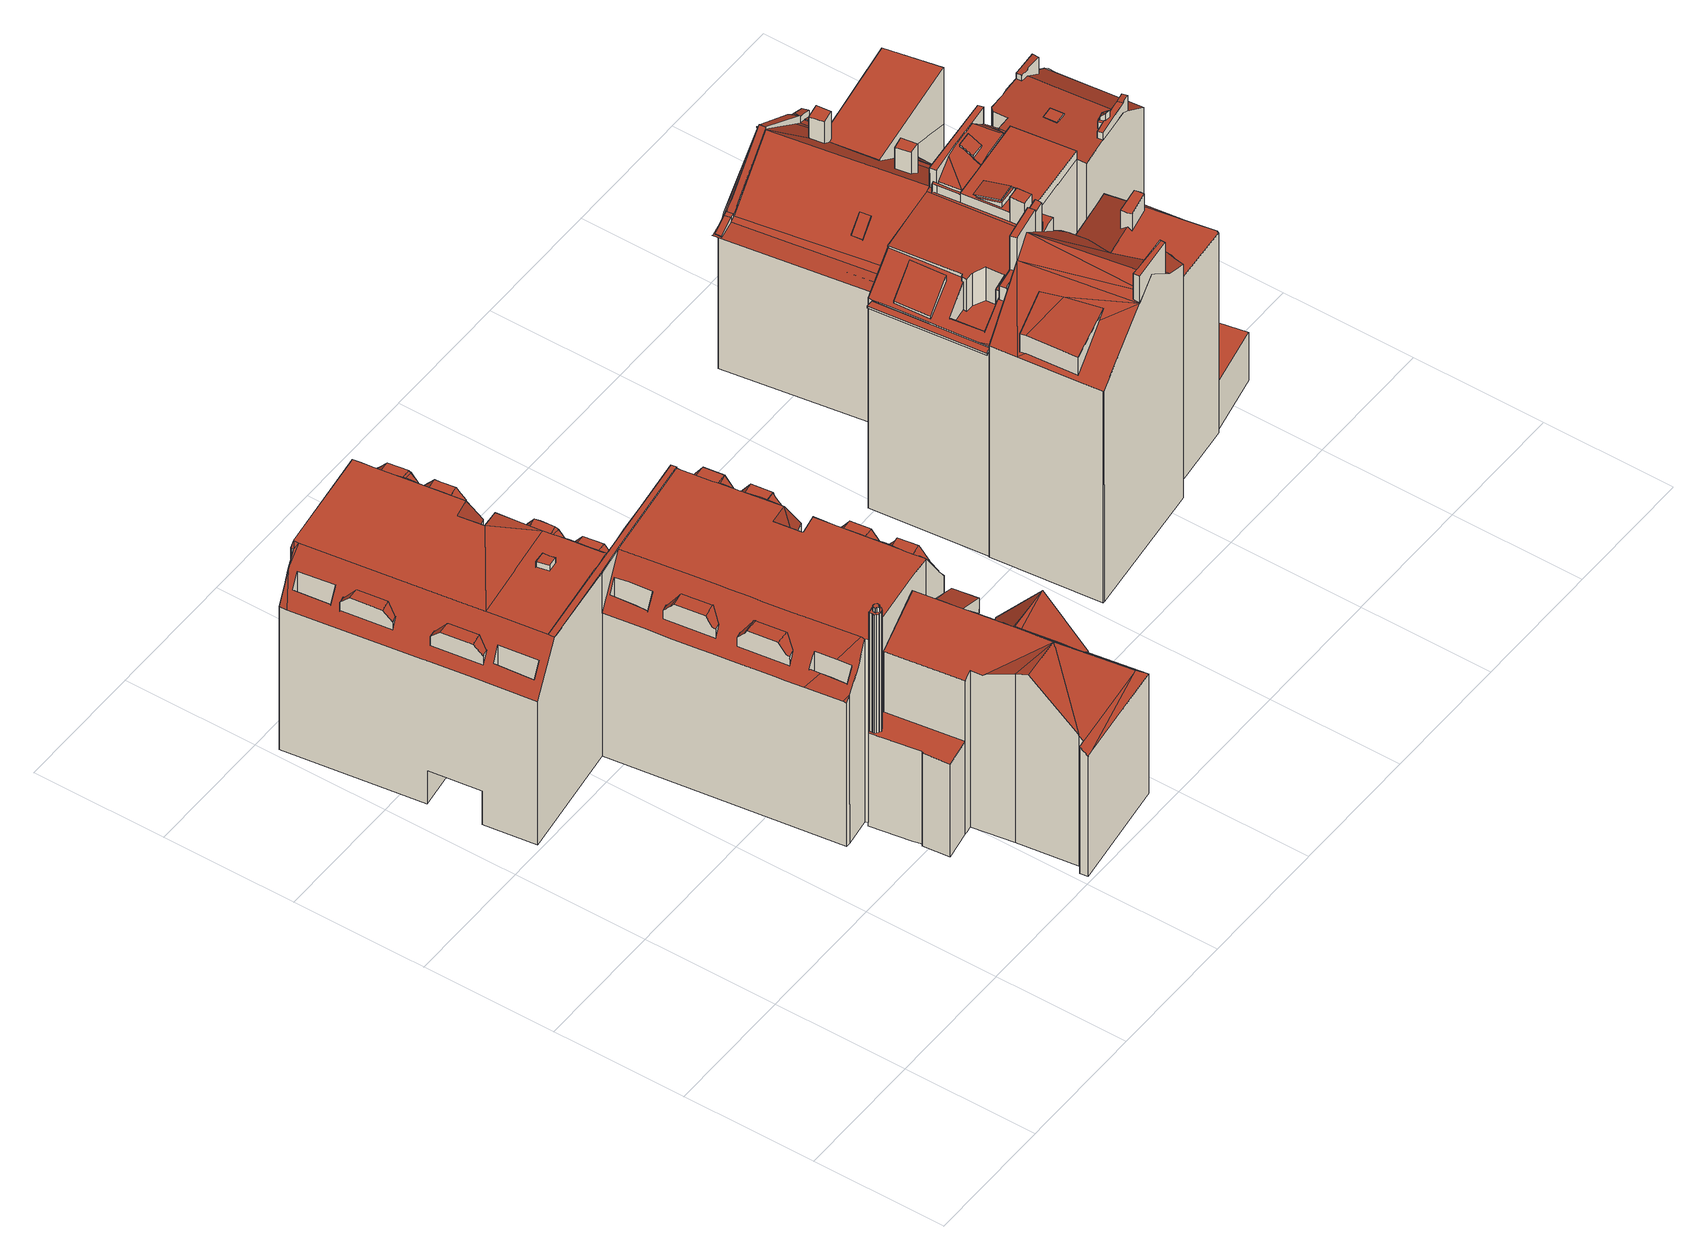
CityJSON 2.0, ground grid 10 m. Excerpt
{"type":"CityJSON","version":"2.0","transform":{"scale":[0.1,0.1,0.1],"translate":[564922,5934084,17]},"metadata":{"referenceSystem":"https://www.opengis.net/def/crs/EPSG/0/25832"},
"CityObjects":{
"building1":{"type":"Building","attributes":{"Grundfläche 2D":"409.384401","Grundhöhe NN":"17.655"},"children":["building1-1","building1-2","building1-3","building1-4","building1-5","building1-6","building1-7","building1-8","building1-9","building1-10","building1-11","building1-12","building1-13","building1-14","building1-15","building1-16","building1-17","building1-18","building1-19","building1-20"],"geometry":[{"type":"MultiSurface","lod":"3","boundaries":[[[0,1,2]],[[3,4,5,6,7,8,1,0,9,10,11,12]],[[13,14,15,16,17,18,19,20,21,22,23,24,25,26,27,28,8,7,29,30,12,11,31,32],[33,34,35,36,37,38]],[[39,40,41,42,43,44,45,46,47,48,49,50,51,52,53]],[[54,19,18,17,16,15,14,13,32,31,11,10,55,56,57,58,59,60,61,62,63,64,65,66,67,68,69,70,71,72,73,74,75,76,77,78,79,80,81,82,83,84,85,86,87,88,40,89,90,91]],[[92,93,41,88]],[[41,40,88]],[[94,70,69,68,67,66,65,64,63,62,61,95,96,97,98,99,100,101,102,103,104,105,106],[107,108,109,108]],[[110,71,111,112,113]],[[114,115,112,116,72]],[[72,71,110,113,112,115,114]],[[77,76,75,74,73,117,118,119,120,121,122,123,124,125,82,81,80,79,78]],[[88,87,86,85,84,126,127,128,129,130,131,132,133,134,93,92]],[[135,136,42,41]],[[48,47,46,45,44,43,137,138,139,140,141,142,143,144,145,51,50,49]],[[146,147,52]],[[147,53,52]],[[148,53,147]],[[149,150,151,148]],[[91,90,89,40,39,53,148,151,152,153],[154,155,156,157],[158,159,160,161]],[[70,94,111]],[[111,71,70]],[[73,116,117]],[[116,73,72]],[[93,134,135]],[[135,41,93]],[[43,42,136,137]],[[54,20,19]],[[83,127,126,84]],[[0,2,162,163]],[[10,9,0,163,164]],[[55,10,164,165]],[[166,167,168,169,61,60,59,58,57,56,55,165,170]],[[171,98,97,96,95,61,169,172]],[[173,174,94,106,105,104,103,102,101,100,99,98,171]],[[111,94,174,175]],[[116,112,111,175,176]],[[117,116,176,177]],[[124,123,122,121,120,119,118,117,177,178]],[[127,83,82,125,124,178,179]],[[180,181,134,133,132,131,130,129,128,127,179,182,183,184]],[[135,134,181,185]],[[136,135,185,186]],[[137,136,186,187]],[[145,144,143,142,141,140,139,138,137,187,188]],[[189,146,52,51,145,188,190]],[[147,146,189,191]],[[150,149,148,147,191,192]],[[193,194,153,152,151,150,192,195,196,197]],[[20,54,91,153,194,198]],[[2,1,8,28,27,26,25,24,23,22,21,20,198,162]],[[193,197,183,182]],[[196,195,180,184]],[[178,177,176,175,174,173,171,172,169,168,167,166,170,165,164,163,162,198,194,193,182,179]],[[189,190,188,187,186,185,181,180,195,192,191]],[[197,196,184,183]]],"semantics":{"surfaces":[{"type":"RoofSurface"},{"type":"WallSurface"},{"type":"GroundSurface"},{"type":"OuterCeilingSurface"}],"values":[0,0,0,0,0,0,0,0,0,0,0,0,0,0,0,0,0,0,0,0,0,0,0,0,0,0,0,1,1,1,1,1,1,1,1,1,1,1,1,1,1,1,1,1,1,1,1,1,1,1,1,1,1,2,2,3]}}]},
"building1-1":{"type":"BuildingInstallation","parents":["building1"],"geometry":[{"type":"MultiSurface","lod":"3","boundaries":[[[199,200,201,202,203]],[[204,205,202,201,206]],[[204,207,205]],[[208,209,205,207,210]],[[199,203,211,200]],[[209,208,212]],[[213,214,205,209,212]],[[215,216,202,205,214]],[[217,211,203,202,216]]],"semantics":{"surfaces":[{"type":"RoofSurface"},{"type":"WallSurface"}],"values":[0,0,0,0,1,1,1,1,1]}}]},
"building1-2":{"type":"BuildingInstallation","parents":["building1"],"geometry":[{"type":"MultiSurface","lod":"3","boundaries":[[[218,219,220,221]],[[222,223,224,219,218]],[[220,225,226,221]],[[227,225,220,219,224,228,229]],[[227,226,225]],[[228,224,223,222,230]]],"semantics":{"surfaces":[{"type":"RoofSurface"},{"type":"WallSurface"}],"values":[0,0,0,1,1,1]}}]},
"building1-3":{"type":"BuildingInstallation","parents":["building1"],"geometry":[{"type":"MultiSurface","lod":"3","boundaries":[[[231,232,233,234,235]],[[236,237,232,231,238]],[[236,239,237]],[[240,241,242,237,239,243]],[[244,245,235,234,233]],[[241,240,246]],[[246,247,248,237,242,241]],[[249,232,237,248,250]],[[249,244,233,232]]],"semantics":{"surfaces":[{"type":"RoofSurface"},{"type":"WallSurface"}],"values":[0,0,0,0,1,1,1,1,1]}}]},
"building1-4":{"type":"BuildingInstallation","parents":["building1"],"geometry":[{"type":"MultiSurface","lod":"3","boundaries":[[[251,252,253,254,255,256]],[[257,258,252,251,259]],[[260,261,258,257,262,108]],[[255,254,263]],[[260,108,264]],[[265,266,267,268,263,254,253,252,258,261,260,264,107]]],"semantics":{"surfaces":[{"type":"RoofSurface"},{"type":"WallSurface"}],"values":[0,0,0,1,1,1]}}]},
"building1-5":{"type":"BuildingInstallation","parents":["building1"],"geometry":[{"type":"MultiSurface","lod":"3","boundaries":[[[269,270,271,272,273,274]],[[272,271,275,276]],[[277,274,273,272,276,278]],[[269,274,277,279]],[[275,271,270,269,279,280]]],"semantics":{"surfaces":[{"type":"RoofSurface"},{"type":"WallSurface"}],"values":[0,1,1,1,1]}}]},
"building1-6":{"type":"BuildingInstallation","parents":["building1"],"geometry":[{"type":"MultiSurface","lod":"3","boundaries":[[[281,282,283,284,285,286,287,90,91,288]],[[81,82,283,282]],[[82,83,84,289,290,291,292,90,287,286,285,284,283]],[[54,19,81,282,281,288,91]]],"semantics":{"surfaces":[{"type":"RoofSurface"},{"type":"WallSurface"}],"values":[0,1,1,1]}}]},
"building1-7":{"type":"BuildingInstallation","parents":["building1"],"geometry":[{"type":"MultiSurface","lod":"3","boundaries":[[[293,294,295,296,297,298,299]],[[300,295,294,301]],[[300,301,302,303]],[[304,305,303,302,306]],[[307,298,297]],[[305,304,308]],[[309,307,297,296,295,300,303,305,308,310,311]]],"semantics":{"surfaces":[{"type":"RoofSurface"},{"type":"WallSurface"}],"values":[0,0,0,0,1,1,1]}}]},
"building1-8":{"type":"BuildingInstallation","parents":["building1"],"geometry":[{"type":"MultiSurface","lod":"3","boundaries":[[[312,313,314,315,316]],[[317,318,312,316,319]],[[317,319,320,321]],[[322,323,324,321,320]],[[315,314,325]],[[324,323,326]],[[324,326,327,328,329,330,325,314,313,312,318,317,321]]],"semantics":{"surfaces":[{"type":"RoofSurface"},{"type":"WallSurface"}],"values":[0,0,0,0,1,1,1]}}]},
"building1-9":{"type":"BuildingInstallation","parents":["building1"],"geometry":[{"type":"MultiSurface","lod":"3","boundaries":[[[331,332,333,334,335]],[[29,7,6,5,333,332]],[[5,4,3,335,334,333]],[[12,30,331,335,3]],[[30,29,332,331]]],"semantics":{"surfaces":[{"type":"RoofSurface"},{"type":"WallSurface"}],"values":[0,1,1,1,1]}}]},
"building1-10":{"type":"BuildingInstallation","parents":["building1"],"geometry":[{"type":"MultiSurface","lod":"3","boundaries":[[[336,337,338,339]],[[340,341,336,339,342]],[[343,341,340,344]],[[338,337,345]],[[343,344,346]],[[336,341,343,346,347,348,345,337]]],"semantics":{"surfaces":[{"type":"RoofSurface"},{"type":"WallSurface"}],"values":[0,0,0,1,1,1]}}]},
"building1-11":{"type":"BuildingInstallation","parents":["building1"],"geometry":[{"type":"MultiSurface","lod":"3","boundaries":[[[349,350,351,352,353,109]],[[354,355,350,349,356]],[[357,355,354,358]],[[353,352,359]],[[357,358,360]],[[361,362,359,352,351,350,355,357,360,363,364]]],"semantics":{"surfaces":[{"type":"RoofSurface"},{"type":"WallSurface"}],"values":[0,0,0,1,1,1]}}]},
"building1-12":{"type":"BuildingInstallation","parents":["building1"],"geometry":[{"type":"MultiSurface","lod":"3","boundaries":[[[365,366,367,368]],[[369,370,365,368,371]],[[372,373,374,375,369,371,376]],[[366,377,367]],[[378,374,373]],[[379,380,377,366,365,370,369,375,374,378,381,382]]],"semantics":{"surfaces":[{"type":"RoofSurface"},{"type":"WallSurface"}],"values":[0,0,0,1,1,1]}}]},
"building1-13":{"type":"BuildingInstallation","parents":["building1"],"geometry":[{"type":"MultiSurface","lod":"3","boundaries":[[[383,384,385,386]],[[384,383,160,159]],[[159,158,385,384]],[[386,385,158,161]],[[161,160,383,386]]],"semantics":{"surfaces":[{"type":"RoofSurface"},{"type":"WallSurface"}],"values":[0,1,1,1,1]}}]},
"building1-14":{"type":"BuildingInstallation","parents":["building1"],"geometry":[{"type":"MultiSurface","lod":"3","boundaries":[[[387,388,389,390]],[[391,387,390,392]],[[393,114,394,392,390,389]],[[395,393,389,388]],[[396,115,395,388,387,391]]],"semantics":{"surfaces":[{"type":"RoofSurface"},{"type":"WallSurface"}],"values":[0,0,1,1,1]}}]},
"building1-15":{"type":"BuildingInstallation","parents":["building1"],"geometry":[{"type":"MultiSurface","lod":"3","boundaries":[[[397,398,399,400]],[[399,398,401,402]],[[402,401,403,404,405]],[[403,406,407,408,409,404]],[[410,407,406,403,401,398,397,411,412,413,414,415,416]],[[408,407,410]],[[397,400,411]]],"semantics":{"surfaces":[{"type":"RoofSurface"},{"type":"WallSurface"}],"values":[0,0,0,0,1,1,1]}}]},
"building1-16":{"type":"BuildingInstallation","parents":["building1"],"geometry":[{"type":"MultiSurface","lod":"3","boundaries":[[[417,418,419,420]],[[418,421,422,419]],[[421,423,424,422]],[[418,417,425,426,423,421]],[[424,423,426]],[[417,420,425]]],"semantics":{"surfaces":[{"type":"RoofSurface"},{"type":"WallSurface"}],"values":[0,0,0,1,1,1]}}]},
"building1-17":{"type":"BuildingInstallation","parents":["building1"],"geometry":[{"type":"MultiSurface","lod":"3","boundaries":[[[427,428,429,430]],[[429,428,431,432]],[[432,431,433,434,435]],[[433,436,437,438,439,434]],[[436,433,431,428,427,440,441,442,443,444,445,446,437]],[[438,437,446]],[[440,427,430]]],"semantics":{"surfaces":[{"type":"RoofSurface"},{"type":"WallSurface"}],"values":[0,0,0,0,1,1,1]}}]},
"building1-18":{"type":"BuildingInstallation","parents":["building1"],"geometry":[{"type":"MultiSurface","lod":"3","boundaries":[[[447,448,449,450]],[[33,38,448,447,34]],[[38,37,449,448]],[[35,450,449,37,36]],[[447,450,35,34]]],"semantics":{"surfaces":[{"type":"RoofSurface"},{"type":"WallSurface"}],"values":[0,1,1,1,1]}}]},
"building1-19":{"type":"BuildingInstallation","parents":["building1"],"geometry":[{"type":"MultiSurface","lod":"3","boundaries":[[[451,452,453,454]],[[154,157,452,451]],[[453,452,157,156]],[[156,155,454,453]],[[451,454,155,154]]],"semantics":{"surfaces":[{"type":"RoofSurface"},{"type":"WallSurface"}],"values":[0,1,1,1,1]}}]},
"building1-20":{"type":"BuildingInstallation","parents":["building1"],"geometry":[{"type":"MultiSurface","lod":"3","boundaries":[[[455,391,392,456]],[[457,455,456,458]],[[394,110,459,458,456,392]],[[459,460,457,458]],[[460,113,396,391,455,457]]],"semantics":{"surfaces":[{"type":"RoofSurface"},{"type":"WallSurface"}],"values":[0,0,1,1,1]}}]},
"building2":{"type":"Building","attributes":{"Grundfläche 2D":"128.347677","Grundhöhe NN":"17.361"},"children":["building2-1","building2-2","building2-3"],"geometry":[{"type":"Solid","lod":"3","boundaries":[[[[461,462,463,464,465,466]],[[467,461,466]],[[468,469,466,470,471,472]],[[469,467,466]],[[473,474,475]],[[476,472,471,477,478,464,463,479,480,475,474]],[[481,482,483,479,463,462,461,467,469,468,472,476,484,485]],[[486,479,483]],[[487,486,483,482,481,488,489,490,491]],[[492,493,486,487]],[[494,486,493]],[[495,486,496]],[[496,486,494]],[[495,497,479,486]],[[480,479,498]],[[479,497,499,500,498]],[[501,502,503,504,505,506,507,508,509,510,511,512]],[[478,477,470,466,465]],[[477,471,470]],[[465,464,478]],[[473,475,513,514]],[[515,485,484,476,474,516,517]],[[481,485,515,518,503,488]],[[474,473,514,516]],[[488,503,502,489]],[[491,490,489,502,519,520,521]],[[522,493,492,487,491,521,523]],[[496,494,493,522,524]],[[495,496,524]],[[497,495,524,525]],[[499,497,525,526]],[[500,499,526,527]],[[480,498,500,527,528]],[[475,480,528,513]],[[529,530,531,532,508,507,506,505,504,503,518,533]],[[534,535,511,510,509,508,532,536]],[[501,512,537,538]],[[512,511,535,537]],[[502,501,538,519]],[[538,537,535,534,536,532,531,530,529,533,518,515,517,516,514,513,528,527,526,525,524,522,523,521,520,519]]]],"semantics":{"surfaces":[{"type":"RoofSurface"},{"type":"WallSurface"},{"type":"GroundSurface"}],"values":[[0,0,0,0,0,0,0,0,0,0,0,0,0,0,0,0,0,1,1,1,1,1,1,1,1,1,1,1,1,1,1,1,1,1,1,1,1,1,1,2]]}}]},
"building2-1":{"type":"BuildingInstallation","parents":["building2"],"geometry":[{"type":"MultiSurface","lod":"3","boundaries":[[[539,540,541,542,543]],[[544,543,542,545,546]],[[541,540,547,548]],[[548,545,542,541]]],"semantics":{"surfaces":[{"type":"RoofSurface"},{"type":"WallSurface"}],"values":[0,1,1,1]}}]},
"building2-2":{"type":"BuildingInstallation","parents":["building2"],"geometry":[{"type":"MultiSurface","lod":"3","boundaries":[[[549,550,551,552,553,554,555,556,557,558,559,560,561,562,563,564,565,566,567,568],[569,570,571,572,573,574,575,576,577,578,579,580]],[[505,506,563,562]],[[506,507,564,563]],[[507,581,582,566,565,564]],[[583,567,566,582]],[[568,567,583,584]],[[584,585,549,568]],[[585,586,550,549]],[[586,587,551,550]],[[587,588,552,551]],[[588,589,590,554,553,552]],[[590,591,555,554]],[[591,592,556,555]],[[592,593,557,556]],[[593,594,595,559,558,557]],[[595,596,560,559]],[[596,597,561,560]],[[562,561,597,505]]],"semantics":{"surfaces":[{"type":"RoofSurface"},{"type":"WallSurface"}],"values":[0,1,1,1,1,1,1,1,1,1,1,1,1,1,1,1,1,1]}}]},
"building2-3":{"type":"BuildingInstallation","parents":["building2"],"geometry":[{"type":"MultiSurface","lod":"3","boundaries":[[[598,599,600,601,602,603,604,605,606,607,608,609]],[[598,609,571,570]],[[599,598,570,569]],[[608,607,573,572]],[[609,608,572,571]],[[600,599,569,580]],[[601,600,580,579]],[[602,601,579,578]],[[603,602,578,577]],[[604,603,577,576]],[[605,604,576,575]],[[606,605,575,574]],[[607,606,574,573]]],"semantics":{"surfaces":[{"type":"RoofSurface"},{"type":"WallSurface"}],"values":[0,1,1,1,1,1,1,1,1,1,1,1,1]}}]},
"building3":{"type":"Building","attributes":{"Grundfläche 2D":"175.621271","Grundhöhe NN":"17.456"},"children":["building3-1","building3-2"],"geometry":[{"type":"Solid","lod":"3","boundaries":[[[[610,611,612,613]],[[614,615,610,613]],[[616,617,618]],[[616,619,620,621,622,623,624,617]],[[625,626,622,627,628]],[[629,630,622,626,625]],[[631,611,610,632,627,633,634]],[[632,610,615,635]],[[627,632,625,628]],[[636,637,638,633,627]],[[635,639,634,633,640,641,642,632]],[[643,644,645,646,647,648,649,650]],[[651,652,653,654,655,656,657,658,623,659,660]],[[661,662,656,655]],[[663,624,623,658,657,656,662,664]],[[665,666,659,623,622,630,629,667,646,645,668,669,670,671]],[[672,673,674,675]],[[644,643,669,668,645]],[[660,659,666]],[[624,663,617]],[[671,670,669,643,650,649,653,652]],[[666,665,671,652,651,660]],[[639,614,613,612,631,634]],[[615,614,639,635]],[[612,611,631]],[[617,663,676,677,618]],[[678,679,638,637,636,627,622,621,620,619,616,618,677,680]],[[641,640,633,638,679,681]],[[642,641,681,682]],[[648,647,646,667,629,625,632,642,682,683]],[[653,649,648,683,684]],[[654,653,684,685]],[[686,687,662,661,655,654,685,688,675,674]],[[663,664,662,687,676]],[[672,675,688,689]],[[673,672,689,690]],[[674,673,690,686]],[[681,679,678,680,677,676,687,686,690,689,688,685,684,683,682]]]],"semantics":{"surfaces":[{"type":"RoofSurface"},{"type":"WallSurface"},{"type":"GroundSurface"}],"values":[[0,0,0,0,0,0,0,0,0,0,0,0,0,0,0,0,0,1,1,1,1,1,1,1,1,1,1,1,1,1,1,1,1,1,1,1,1,2]]}}]},
"building3-1":{"type":"BuildingInstallation","parents":["building3"],"geometry":[{"type":"MultiSurface","lod":"3","boundaries":[[[691,692,693,694,695,696]],[[632,625,629,667,694,693]],[[667,697,695,694]],[[697,698,630,626,628,699,692,691,696,695]],[[699,632,693,692]]],"semantics":{"surfaces":[{"type":"RoofSurface"},{"type":"WallSurface"}],"values":[0,1,1,1,1]}}]},
"building3-2":{"type":"BuildingInstallation","parents":["building3"],"geometry":[{"type":"MultiSurface","lod":"3","boundaries":[[[700,701,702,703,704,705]],[[706,658,707,703,702,701]],[[704,703,707,708]],[[709,700,705,704,708,657]],[[701,700,709,706]]],"semantics":{"surfaces":[{"type":"RoofSurface"},{"type":"WallSurface"}],"values":[0,1,1,1,1]}}]},
"building4":{"type":"Building","attributes":{"Grundfläche 2D":"214.431915","Grundhöhe NN":"17.195"},"children":["building4-1","building4-2","building4-3","building4-4","building4-5","building4-6","building4-7","building4-8","building4-9","building4-10","building4-11","building4-12","building4-13","building4-14","building4-15","building4-16","building4-17","building4-18"],"geometry":[{"type":"MultiSurface","lod":"3","boundaries":[[[710,711,712,713,714,715,716,717,718,719],[720,721,722,723,724,725,726,727]],[[728,729,730,731,732]],[[733,734,735,736,737,738,739,740,741,742,743]],[[744,745,746,747,748,737,736,735,734,749,750,751,752,753,754,755]],[[756,757,758,744,755]],[[759,760,761,762,758,757,756,755,763,764,765,766,767,768,769,770,771,772,773,774,775,776,777,778]],[[779,773,772,771,770,780]],[[781,782,783,784,785,786,787,788,789,790,770,769,768,791,792,793,794,795]],[[796,797,798]],[[799,800,801,802,803,804,805,806,807,798,797,808,809,810,811,812,813,814,815]],[[816,817,818,819,820,821,822,823,824]],[[825,826,732,731,730,827,828,829,830,831,832]],[[833,834,829,825]],[[829,828,825]],[[828,826,825]],[[801,800,793,792]],[[817,795,794,793,800,799,818]],[[815,819,818,799]],[[817,816,781,795]],[[816,824,782,781]],[[782,824,823,783]],[[783,823,822,784]],[[821,812,785,784,822]],[[786,785,812,811,810,809,788,787]],[[813,812,821,820,814]],[[792,791,804,803,802,801]],[[820,819,815,814]],[[835,778,777,717,716]],[[711,710,774,773,746]],[[746,745,712,711]],[[712,745,744,758,762,761,760,759,836,835,716,715,714,713]],[[728,732,826]],[[826,828,729,728]],[[730,729,828,827]],[[837,838,752,751,750,749,734,733,743,839,840]],[[753,752,838,841]],[[754,753,841,842]],[[755,754,842,843]],[[763,755,843,844]],[[764,763,844,845]],[[846,805,804,791,768,767,766,765,764,845,847]],[[848,849,796,798,807,806,805,846,850,851]],[[797,796,849,848,851,852,853,854,779,780,770,790,789,788,809,808]],[[773,779,854,855]],[[746,773,855,856]],[[747,746,856,857]],[[738,737,748,747,857,858,832,739]],[[832,831,830,859,839,743,742,741,740,739]],[[833,825,832,858,860]],[[834,833,860,861]],[[830,829,834,861,859]],[[851,850,846,847,845,844,843,842,841,838,837,840,839,859,861,860,858,857,856,855,854,853,852]]],"semantics":{"surfaces":[{"type":"RoofSurface"},{"type":"WallSurface"},{"type":"GroundSurface"}],"values":[0,0,0,0,0,0,0,0,0,0,0,0,0,0,0,1,1,1,1,1,1,1,1,1,1,1,1,1,1,1,1,1,1,1,1,1,1,1,1,1,1,1,1,1,1,1,1,1,1,1,1,2]}}]},
"building4-1":{"type":"BuildingInstallation","parents":["building4"],"geometry":[{"type":"MultiSurface","lod":"3","boundaries":[[[862,863,864,865,866,867,868]],[[811,869,870,866,865,864,863,871,786]],[[870,808,867,866]],[[809,788,789,862,868,867,808]]],"semantics":{"surfaces":[{"type":"RoofSurface"},{"type":"WallSurface"}],"values":[0,1,1,1]}}]},
"building4-2":{"type":"BuildingInstallation","parents":["building4"],"geometry":[{"type":"MultiSurface","lod":"3","boundaries":[[[872,873,874,875]],[[876,875,874,877,878]],[[879,872,875,876,880]],[[881,873,872,879,882]],[[874,873,881,883,877]]],"semantics":{"surfaces":[{"type":"RoofSurface"},{"type":"WallSurface"}],"values":[0,1,1,1,1]}}]},
"building4-3":{"type":"BuildingInstallation","parents":["building4"],"geometry":[{"type":"MultiSurface","lod":"3","boundaries":[[[884,885,886]],[[887,886,888]],[[884,886,887]],[[887,888,889]],[[890,891,888,886,885,892,893]],[[889,888,891,894]],[[895,896,897,884,887,889,894,898]],[[885,884,897,892]]],"semantics":{"surfaces":[{"type":"RoofSurface"},{"type":"WallSurface"}],"values":[0,0,0,0,1,1,1,1]}}]},
"building4-4":{"type":"BuildingInstallation","parents":["building4"],"geometry":[{"type":"MultiSurface","lod":"3","boundaries":[[[899,900,901,902]],[[903,904,899,902]],[[905,871,863,900,899,904]],[[863,862,901,900]],[[789,790,903,902,901,862]]],"semantics":{"surfaces":[{"type":"RoofSurface"},{"type":"WallSurface"}],"values":[0,1,1,1,1]}}]},
"building4-5":{"type":"BuildingInstallation","parents":["building4"],"geometry":[{"type":"MultiSurface","lod":"3","boundaries":[[[906,904,903,907,908,909]],[[770,907,903,790]],[[770,910,911,909,908,907]],[[904,906,909,911,769,905]]],"semantics":{"surfaces":[{"type":"RoofSurface"},{"type":"WallSurface"}],"values":[0,1,1,1]}}]},
"building4-6":{"type":"BuildingInstallation","parents":["building4"],"geometry":[{"type":"MultiSurface","lod":"3","boundaries":[[[912,895,898,894,891,890,913,914,915]],[[915,916,917,918,912]],[[916,915,914,748,737,738,917]],[[738,919,918,917]],[[736,920,921,896,895,912,918,919]],[[890,893,922,923,924,913]],[[924,748,914,913]]],"semantics":{"surfaces":[{"type":"RoofSurface"},{"type":"WallSurface"}],"values":[0,0,1,1,1,1,1]}}]},
"building4-7":{"type":"BuildingInstallation","parents":["building4"],"geometry":[{"type":"MultiSurface","lod":"3","boundaries":[[[925,922,893,892,897,896,921,926,927]],[[926,921,920,928]],[[929,925,927,926,928,930]],[[929,923,922,925]]],"semantics":{"surfaces":[{"type":"RoofSurface"},{"type":"WallSurface"}],"values":[0,1,1,1]}}]},
"building4-8":{"type":"BuildingInstallation","parents":["building4"],"geometry":[{"type":"MultiSurface","lod":"3","boundaries":[[[931,932,721,720,933,934,725,724]],[[726,725,934]],[[720,727,933]],[[934,933,727,726]]],"semantics":{"surfaces":[{"type":"RoofSurface"},{"type":"WallSurface"}],"values":[0,1,1,1]}}]},
"building4-9":{"type":"BuildingInstallation","parents":["building4"],"geometry":[{"type":"MultiSurface","lod":"3","boundaries":[[[935,936,835,836,937,938,939,940]],[[759,941,942,938,937,836]],[[942,943,939,938]],[[943,944,945,935,940,939]],[[945,946,778,835,936,935]]],"semantics":{"surfaces":[{"type":"RoofSurface"},{"type":"WallSurface"}],"values":[0,1,1,1,1]}}]},
"building4-10":{"type":"BuildingInstallation","parents":["building4"],"geometry":[{"type":"MultiSurface","lod":"3","boundaries":[[[947,948,949,950,951,952,953,954]],[[955,956,957,958,959,763,950,949,948,947,954,953,960,961,962,963,964,965]],[[764,765,766,767,952,951]],[[767,960,953,952]],[[763,764,951,950]]],"semantics":{"surfaces":[{"type":"RoofSurface"},{"type":"WallSurface"}],"values":[0,1,1,1,1]}}]},
"building4-11":{"type":"BuildingInstallation","parents":["building4"],"geometry":[{"type":"MultiSurface","lod":"3","boundaries":[[[966,967,968,969]],[[968,970,969]],[[966,969,971]],[[967,966,971,972]],[[968,967,972,970]]],"semantics":{"surfaces":[{"type":"RoofSurface"},{"type":"WallSurface"}],"values":[0,1,1,1,1]}}]},
"building4-12":{"type":"BuildingInstallation","parents":["building4"],"geometry":[{"type":"MultiSurface","lod":"3","boundaries":[[[973,974,975,976,977]],[[974,973,717,777,776,978]],[[979,775,774,710,975,974,978]],[[976,975,710,719]],[[717,973,977,976,719,718]]],"semantics":{"surfaces":[{"type":"RoofSurface"},{"type":"WallSurface"}],"values":[0,1,1,1,1]}}]},
"building4-13":{"type":"BuildingInstallation","parents":["building4"],"geometry":[{"type":"MultiSurface","lod":"3","boundaries":[[[980,981,723,722]],[[932,980,722,721]],[[981,980,932,931]],[[723,981,931,724]]],"semantics":{"surfaces":[{"type":"RoofSurface"},{"type":"WallSurface"}],"values":[0,1,1,1]}}]},
"building4-14":{"type":"BuildingInstallation","parents":["building4"],"geometry":[{"type":"MultiSurface","lod":"3","boundaries":[[[957,956,955,965,964,963,982,983,984,985,986],[878,877,883,881,882,879,880,876,983]],[[876,878,983]],[[962,982,963]],[[987,988,989,958,957,986,985]],[[961,990,982,962]],[[757,991,985,984,983,982,990,992]],[[993,959,958,989,988,987,985,991,756,994]]],"semantics":{"surfaces":[{"type":"RoofSurface"},{"type":"WallSurface"}],"values":[0,0,0,0,1,1,1]}}]},
"building4-15":{"type":"BuildingInstallation","parents":["building4"],"geometry":[{"type":"MultiSurface","lod":"3","boundaries":[[[995,996,997,998]],[[998,997,999,1000]],[[995,998,1000,1001]],[[1001,1002,996,995]],[[997,996,1002,999]]],"semantics":{"surfaces":[{"type":"RoofSurface"},{"type":"WallSurface"}],"values":[0,1,1,1,1]}}]},
"building4-16":{"type":"BuildingInstallation","parents":["building4"],"geometry":[{"type":"MultiSurface","lod":"3","boundaries":[[[1003,979,978,1004,1005,1006,1007]],[[776,771,1008,1005,1004,978]],[[1006,1005,1008,1009]],[[1009,772,1010,775,979,1003,1007,1006]]],"semantics":{"surfaces":[{"type":"RoofSurface"},{"type":"WallSurface"}],"values":[0,1,1,1]}}]},
"building4-17":{"type":"BuildingInstallation","parents":["building4"],"geometry":[{"type":"MultiSurface","lod":"3","boundaries":[[[1011,1012,1013,1014,1015,1016,1017]],[[733,734,749,1017,1016,1015]],[[749,1018,1011,1017]],[[1019,1014,1013,1012,1011,1018,735]],[[1019,733,1015,1014]]],"semantics":{"surfaces":[{"type":"RoofSurface"},{"type":"WallSurface"}],"values":[0,1,1,1,1]}}]},
"building4-18":{"type":"BuildingInstallation","parents":["building4"],"geometry":[{"type":"MultiSurface","lod":"3","boundaries":[[[1020,1021,849,1022,1023]],[[1023,1022,1024,1025]],[[1020,1023,1025,1026]],[[848,849,1021,1020,1026,1027]],[[1022,849,848,1024]],[[848,1027,1026,1025,1024]]],"semantics":{"surfaces":[{"type":"RoofSurface"},{"type":"WallSurface"},{"type":"OuterCeilingSurface"}],"values":[0,1,1,1,1,2]}}]},
"building5":{"type":"Building","attributes":{"Grundfläche 2D":"222.688497","Grundhöhe NN":"17.079"},"children":["building5-1","building5-2","building5-3","building5-4","building5-5","building5-6"],"geometry":[{"type":"MultiSurface","lod":"3","boundaries":[[[1028,1029,1030,1031,1032,1033]],[[1034,1035,1036,1037,1038,1039,1040,1041,1042,1043]],[[1044,1045,1044,1046]],[[1037,1047,1046,1044,1045,1041,1040,1039,1038]],[[1047,1037,1047,1048]],[[1048,1049,1048,1047]],[[1048,1049,1050,1049,1051,1052,1053,1054,1055,1056,1057,1045,1044,1046,1058,1046,1047]],[[1047,1046,1058,1046]],[[1059,1060,1061,1062,1063,1064]],[[1065,1066,1067,1029,1054,1053,1068,1069,1070,1069,1071],[1072,1071,1072,1073]],[[1059,1064,1063,1056,1055,1054,1029,1074,1075]],[[1071,1076,1077]],[[1077,1078,1071]],[[1079,1080,1065,1071,1078,1081,1082]],[[1061,1060,1083,1084,1085,1086,1087,1088,1063,1062]],[[1089,1090,1091,1092,1093]],[[1094,1095,1096,1097,1098,1099,1100]],[[1067,1030,1029]],[[1065,1080,1079,1101,1031,1030,1067,1066]],[[1102,1032,1031,1101]],[[1033,1032,1102,1084,1083,1060,1059,1075]],[[1089,1093,1103,1104]],[[1105,1091,1090,1089,1104,1106]],[[1093,1092,1107,1103]],[[1096,1095,1108,1109]],[[1098,1097,1110,1111]],[[1099,1098,1111,1112]],[[1100,1099,1112,1113]],[[1095,1094,1114,1108]],[[1115,1116,1117,1049,1048,1047,1038,1118,1119,1120]],[[1069,1053,1049,1117,1121]],[[1122,1076,1071,1069,1121,1123]],[[1078,1077,1076,1122,1114,1094,1100]],[[1078,1100,1113,1124,1080]],[[1096,1101,1079,1080,1124,1110,1097]],[[1102,1101,1096,1109,1107,1092]],[[1125,1083,1084,1102,1092,1091,1105]],[[1088,1083,1125,1126]],[[1127,1128,1042,1041,1045,1057,1056,1063,1088,1126,1129]],[[1118,1130,1042,1128,1119]],[[1109,1108,1114,1122,1123,1121,1117,1116,1115,1120,1119,1128,1127,1129,1126,1125,1105,1106,1104,1103,1107],[1112,1111,1110,1124,1113]],[[1130,1118,1038,1037,1036,1035,1034,1043,1042]],[[1047,1048,1047,1037,1038]],[[1053,1051,1049]],[[1053,1052,1051]],[[1069,1068,1053]],[[1082,1081,1078,1080,1079]],[[1084,1083,1088,1087,1086,1085]]],"semantics":{"surfaces":[{"type":"RoofSurface"},{"type":"WallSurface"},{"type":"GroundSurface"}],"values":[0,0,0,0,0,0,0,0,0,0,0,0,0,0,0,0,0,1,1,1,1,1,1,1,1,1,1,1,1,1,1,1,1,1,1,1,1,1,1,1,2,0,0,0,0,0,0,0]}}]},
"building5-1":{"type":"BuildingInstallation","parents":["building5"],"geometry":[{"type":"MultiSurface","lod":"3","boundaries":[[[1131,1132,1133,1134]],[[1135,1136,1131,1134]],[[1137,1138,1132,1131,1136]],[[1138,1139,1133,1132]],[[1140,1135,1134,1133,1139]]],"semantics":{"surfaces":[{"type":"RoofSurface"},{"type":"WallSurface"}],"values":[0,1,1,1,1]}}]},
"building5-2":{"type":"BuildingInstallation","parents":["building5"],"geometry":[{"type":"MultiSurface","lod":"3","boundaries":[[[1141,1142,1143,1144,1145,1146]],[[1143,1142,1147,1144]],[[1144,1143,1144,1148]],[[1145,1144,1148,1149]],[[1150,1141,1146,1145,1149,1151]],[[1142,1141,1150,1147]]],"semantics":{"surfaces":[{"type":"RoofSurface"},{"type":"WallSurface"}],"values":[0,1,1,1,1,1]}}]},
"building5-3":{"type":"BuildingInstallation","parents":["building5"],"geometry":[{"type":"MultiSurface","lod":"3","boundaries":[[[1152,1153,1154,1155,1156,1157]],[[1158,1159,1153,1152]],[[1160,1161,1155,1154,1153,1159,1070]],[[1161,1072,1156,1155]],[[1158,1152,1157,1156,1072,1073]]],"semantics":{"surfaces":[{"type":"RoofSurface"},{"type":"WallSurface"}],"values":[0,1,1,1,1]}}]},
"building5-4":{"type":"BuildingInstallation","parents":["building5"],"geometry":[{"type":"MultiSurface","lod":"3","boundaries":[[[1162,1163,1164,1165,1166]],[[1167,1050,1168,1169,1163,1162,1166]],[[1166,1165,1170,1167]],[[1169,1171,1164,1163]],[[1165,1164,1171,1170]]],"semantics":{"surfaces":[{"type":"RoofSurface"},{"type":"WallSurface"}],"values":[0,1,1,1,1]}}]},
"building5-5":{"type":"BuildingInstallation","parents":["building5"],"geometry":[{"type":"MultiSurface","lod":"3","boundaries":[[[1172,1173,1174,1175,1176,1177,1178,1179]],[[1180,1181,1172,1179]],[[1180,1182,1183,1184,1185,1181]],[[1183,1186,1187,1184]],[[1186,1188,1189,1187]],[[1188,1190,1191,1189]],[[1190,1192,1193,1191]],[[1194,1195,1196,1197,1193,1192]],[[1177,1176,1175,1198,1199,1200]],[[1177,1200,1039,1179,1178]],[[1180,1179,1039,1046]],[[1201,1054,1186,1183,1182,1180,1046,1202]],[[1054,1061,1190,1188,1186]],[[1192,1190,1061,1203,1195,1194]],[[1197,1196,1195,1203,1204,1205]],[[1206,1062,1191,1193,1197,1205]],[[1062,1064,1189,1191]],[[1064,1055,1207,1208,1058,1185,1184,1187,1189]],[[1058,1044,1181,1185]],[[1181,1044,1040,1209,1210,1198,1175,1174,1173,1172]]],"semantics":{"surfaces":[{"type":"RoofSurface"},{"type":"WallSurface"}],"values":[0,0,0,0,0,0,0,0,1,1,1,1,1,1,1,1,1,1,1,1]}}]},
"building5-6":{"type":"BuildingInstallation","parents":["building5"],"geometry":[{"type":"MultiSurface","lod":"3","boundaries":[[[1211,1212,1213,1214]],[[1028,1211,1214,1215,1029]],[[1075,1216,1212,1211,1028,1033]],[[1216,1217,1213,1212]],[[1217,1215,1214,1213]]],"semantics":{"surfaces":[{"type":"RoofSurface"},{"type":"WallSurface"}],"values":[0,1,1,1,1]}}]}
},
"vertices":[
[139,140,140],[136,143,135],[136,140,135],[149,145,155],[148,145,153],[142,144,145],[141,156,145],[140,163,145],[132,170,135],[150,141,155],[160,143,171],[160,146,171],[148,156,155],[150,216,171],[149,224,171],[147,238,171],[146,246,171],[143,268,171],[142,275,171],[136,316,171],[113,312,135],[117,283,135],[119,265,135],[122,243,135],[123,235,135],[125,221,135],[126,213,135],[129,191,135],[130,183,135],[139,171,145],[146,172,155],[154,187,171],[153,194,171],[122,293,146],[120,311,146],[126,312,156],[128,302,156],[130,285,156],[123,284,145],[39,374,172],[42,352,172],[104,396,172],[101,415,172],[115,418,172],[114,427,172],[113,434,172],[111,449,172],[110,460,172],[108,468,172],[106,483,172],[105,493,172],[104,498,172],[24,487,172],[24,483,172],[113,312,171],[161,141,171],[163,142,171],[164,142,171],[169,143,171],[170,143,171],[222,150,171],[240,152,171],[240,157,171],[239,159,171],[238,166,171],[237,181,171],[235,192,171],[234,200,171],[232,215,171],[231,222,171],[230,232,171],[215,229,171],[212,250,171],[227,252,171],[226,261,171],[225,269,171],[222,284,171],[221,295,171],[219,302,171],[217,317,171],[216,324,171],[216,327,171],[215,331,171],[152,323,171],[129,319,171],[127,331,171],[125,346,171],[123,357,171],[122,364,171],[43,345,172],[48,308,172],[48,303,172],[120,379,171],[118,398,171],[253,236,135],[246,153,163],[258,155,144],[258,155,143],[264,155,135],[263,156,135],[263,162,135],[262,169,135],[260,185,135],[258,196,135],[257,203,135],[255,218,135],[254,225,135],[252,197,144],[249,194,150],[248,188,152],[225,236,154],[237,234,135],[236,242,135],[233,240,141],[224,246,154],[232,244,141],[235,250,135],[250,255,135],[248,265,135],[247,272,135],[245,287,135],[244,298,135],[243,306,135],[240,321,135],[239,335,135],[221,332,161],[146,322,143],[152,323,135],[150,334,135],[148,349,135],[146,360,135],[145,367,135],[143,382,135],[143,389,135],[141,402,135],[126,402,135],[124,417,135],[138,421,135],[137,430,135],[136,438,135],[134,452,135],[133,464,135],[132,471,135],[130,486,135],[129,493,135],[127,501,135],[21,487,168],[21,485,168],[14,484,157],[8,483,146],[1,482,135],[1,476,135],[19,349,135],[25,300,135],[34,337,157],[38,308,157],[31,307,146],[28,336,146],[19,451,157],[12,450,146],[9,477,146],[15,478,157],[136,140,7],[139,140,7],[160,143,7],[161,141,7],[164,142,7],[169,143,7],[170,143,7],[240,152,7],[163,142,7],[264,155,7],[258,155,7],[263,156,7],[253,236,7],[237,234,7],[235,250,7],[250,255,7],[239,335,7],[152,323,7],[142,396,7],[141,402,7],[147,356,7],[147,356,37],[142,396,37],[126,402,7],[124,417,7],[138,421,7],[127,501,7],[21,487,7],[24,487,7],[21,485,7],[1,482,7],[20,339,7],[25,300,7],[15,378,7],[15,378,37],[20,339,37],[113,312,7],
[231,327,150],[230,327,150],[225,319,160],[235,320,160],[234,327,150],[227,304,160],[237,305,160],[226,308,160],[227,303,159],[234,297,150],[238,298,150],[231,300,154],[234,327,143],[238,298,143],[238,303,143],[237,305,143],[236,317,143],[235,320,143],[235,324,143],
[22,437,159],[13,436,159],[16,413,159],[25,415,159],[17,444,152],[13,443,152],[12,443,152],[17,406,152],[22,407,152],[17,406,144],[12,443,144],[16,413,144],[13,443,146],
[230,285,160],[240,287,160],[239,294,150],[236,293,150],[235,293,150],[232,270,160],[242,271,160],[231,275,160],[232,270,159],[239,263,150],[243,264,150],[242,270,157],[236,266,154],[239,294,143],[236,293,148],[243,264,144],[242,270,144],[242,271,144],[240,287,143],[240,283,144],
[240,216,160],[249,217,160],[249,219,157],[248,224,150],[245,224,150],[242,220,154],[242,201,160],[251,202,160],[240,211,160],[252,195,150],[252,197,152],[243,200,158],[248,224,144],[252,195,144],[251,202,144],[251,206,144],[249,217,144],[249,219,144],
[103,341,176],[102,345,176],[102,350,176],[93,349,176],[94,345,176],[95,340,176],[102,350,171],[93,349,171],[95,340,171],[94,345,171],[103,341,171],[102,345,171],
[136,316,172],[216,327,172],[215,331,172],[129,319,172],[126,319,172],[115,317,172],[112,317,172],[113,312,172],[126,319,171],[115,317,171],[112,317,171],[105,316,171],
[114,485,159],[114,484,160],[124,485,160],[124,490,154],[123,492,152],[118,491,152],[117,490,153],[126,470,160],[116,469,160],[116,468,160],[127,469,158],[122,462,152],[127,463,152],[122,463,153],[123,492,143],[127,463,143],[124,490,143],[125,482,143],[124,485,143],
[138,382,158],[138,387,151],[137,388,149],[133,388,149],[129,380,158],[140,367,158],[139,378,158],[131,365,158],[132,365,157],[141,365,156],[134,362,154],[137,359,149],[141,359,149],[137,388,143],[141,359,143],[141,365,143],[139,378,143],[138,382,143],[138,387,143],
[146,172,132],[139,171,132],[142,144,132],[148,145,132],[149,145,132],
[143,348,158],[142,355,149],[138,354,149],[134,347,158],[136,332,158],[145,333,158],[135,337,158],[146,326,149],[142,325,149],[142,355,143],[146,326,143],[143,345,143],[143,348,143],
[244,182,160],[254,184,160],[254,186,156],[253,191,150],[249,190,150],[246,167,160],[256,169,160],[244,179,160],[257,161,150],[253,161,150],[253,191,144],[257,161,144],[254,184,144],[254,186,144],[256,169,144],[255,172,144],
[129,452,160],[128,459,152],[123,458,152],[118,450,160],[131,437,160],[129,448,160],[120,435,160],[126,429,152],[127,429,152],[132,430,152],[131,435,158],[126,430,153],[128,459,143],[132,430,144],[129,448,144],[129,452,143],[131,435,144],[131,437,144],
[9,477,133],[12,450,133],[19,451,133],[15,478,133],
[232,244,142],[231,250,142],[223,248,155],[224,246,155],[232,242,142],[224,241,155],[223,248,154],[224,241,154],[231,250,141],[232,242,141],
[131,221,151],[131,215,158],[142,216,160],[136,222,151],[132,214,160],[143,215,160],[135,192,160],[146,193,160],[144,209,160],[135,186,153],[136,184,151],[141,185,151],[142,186,153],[136,184,143],[131,221,143],[131,215,143],[132,214,143],[134,197,143],[135,192,143],[135,186,143],
[20,379,152],[21,372,159],[31,373,159],[26,380,152],[24,349,159],[34,351,159],[25,342,152],[31,343,152],[20,379,144],[25,342,144],
[124,273,151],[124,267,158],[135,267,160],[129,274,151],[125,265,160],[136,267,160],[128,243,160],[139,245,160],[136,260,160],[128,238,153],[129,236,151],[134,237,151],[134,238,153],[124,273,143],[124,267,143],[125,265,143],[127,248,143],[128,243,143],[128,238,143],[129,236,143],
[120,311,132],[123,284,132],[130,285,132],[126,312,132],
[34,337,133],[28,336,133],[31,307,133],[38,308,133],
[233,240,142],[225,236,155],[233,235,142],[225,233,155],[225,233,154],[233,235,141],
[241,79,150],[262,64,129],[273,56,117],[277,54,114],[278,54,114],[274,86,153],[238,82,153],[256,104,129],[240,85,149],[269,119,114],[267,118,114],[264,115,117],[263,156,112],[264,155,112],[266,156,109],[258,155,117],[269,119,112],[278,54,113],[279,18,117],[286,13,111],[222,150,159],[226,122,159],[232,81,159],[258,155,118],[240,152,138],[236,51,159],[198,79,144],[182,144,141],[190,87,141],[192,87,142],[197,88,144],[199,77,145],[202,57,155],[203,47,159],[208,12,121],[208,12,122],[209,9,117],[209,3,111],[203,8,117],[204,2,111],[168,83,87],[190,87,87],[182,144,87],[170,143,87],[169,143,87],[164,142,87],[163,142,87],[161,141,87],[166,110,87],[167,105,87],[167,103,87],[166,103,87],[266,156,4],[263,156,4],[240,152,4],[264,155,4],[258,155,4],[182,144,4],[190,87,4],[192,87,4],[197,88,4],[202,57,4],[199,77,4],[208,12,4],[209,9,4],[203,8,4],[204,2,4],[286,13,4],[169,143,4],[164,142,4],[163,142,4],[161,141,4],[170,143,4],[167,105,4],[167,103,4],[166,110,4],[166,103,4],[168,83,4],
[238,133,144],[239,123,144],[261,126,134],[258,145,134],[236,142,145],[247,143,132],[258,145,119],[255,144,123],[248,125,134],[261,126,120],
[164,137,193],[165,136,193],[166,136,193],[167,135,193],[167,136,193],[168,136,193],[169,136,193],[170,137,193],[171,138,193],[171,139,193],[171,140,193],[171,141,193],[170,142,193],[169,143,193],[164,142,193],[163,142,193],[163,141,193],[163,140,193],[163,139,193],[163,138,193],[165,140,193],[166,141,193],[167,141,193],[168,141,193],[169,140,193],[169,139,193],[169,138,193],[168,138,193],[167,137,193],[166,138,193],[165,138,193],[165,139,193],[163,141,87],[163,140,87],[163,139,87],[163,138,87],[164,137,87],[165,136,87],[166,136,87],[167,135,87],[167,136,87],[168,136,87],[169,136,87],[170,137,87],[171,138,87],[171,139,87],[171,140,87],[171,141,87],[170,142,87],
[166,141,197],[165,140,197],[165,139,197],[165,138,197],[166,138,197],[167,137,197],[168,138,197],[169,138,197],[169,139,197],[169,140,197],[168,141,197],[167,141,197],
[438,185,223],[434,201,222],[404,195,212],[405,191,212],[408,153,212],[443,158,224],[495,233,208],[509,231,195],[508,236,195],[483,231,217],[478,230,222],[478,230,223],[455,226,243],[491,186,218],[511,218,195],[461,139,236],[460,143,236],[441,223,231],[460,143,235],[470,140,243],[469,144,243],[404,195,196],[454,138,231],[401,195,194],[405,191,196],[437,157,219],[403,216,197],[402,216,196],[399,215,194],[408,153,196],[405,152,194],[407,133,194],[408,133,194],[517,163,211],[515,163,212],[492,160,221],[495,143,221],[504,144,217],[512,145,214],[514,153,213],[516,157,212],[518,158,191],[516,157,191],[514,153,187],[572,160,184],[572,161,185],[537,195,217],[536,195,217],[516,191,217],[520,165,196],[521,158,190],[559,237,184],[559,239,184],[509,231,184],[548,237,184],[518,158,199],[521,158,196],[488,142,227],[515,163,201],[517,163,199],[516,160,200],[516,157,201],[621,171,48],[606,247,48],[559,237,48],[572,161,48],[509,231,5],[508,236,5],[402,216,5],[399,215,5],[403,216,5],[407,133,5],[408,133,5],[512,145,5],[514,153,5],[572,160,5],[559,237,5],[559,239,5],[572,161,5],[621,171,5],[606,247,5],
[460,143,255],[454,143,255],[454,138,255],[488,142,255],[488,146,255],[469,144,255],[488,146,227],[472,145,241],[454,143,231],
[535,199,230],[516,196,230],[516,191,230],[517,188,230],[536,192,230],[536,195,230],[516,196,213],[517,188,215],[536,192,214],[535,199,213],
[487,244,226],[546,251,226],[540,298,226],[480,290,226],[477,290,226],[475,290,226],[473,289,226],[477,254,226],[479,254,226],[486,255,226],[476,279,226],[477,279,226],[477,282,226],[491,284,226],[491,281,226],[492,281,226],[494,262,226],[478,261,226],[678,275,41],[671,328,41],[637,323,41],[642,287,41],[642,270,41],[606,327,204],[590,325,216],[591,320,216],[599,257,214],[600,253,214],[608,255,208],[631,259,190],[630,268,190],[623,321,192],[623,327,192],[622,329,192],[540,297,220],[540,298,220],[546,251,219],[547,244,218],[571,248,217],[584,324,217],[572,323,218],[566,322,218],[553,321,219],[550,318,219],[551,307,219],[539,306,220],[536,302,220],[534,299,220],[532,297,220],[475,290,218],[477,290,218],[480,290,218],[499,293,219],[537,316,220],[536,320,220],[519,318,220],[502,316,219],[473,313,218],[469,312,218],[477,235,218],[478,230,218],[480,233,218],[483,235,218],[493,244,219],[487,244,218],[482,243,218],[478,243,218],[477,254,218],[473,289,218],[495,233,219],[490,233,218],[429,249,214],[438,245,215],[439,231,215],[426,229,214],[426,226,214],[426,225,214],[427,222,214],[427,221,214],[441,223,215],[468,228,217],[419,307,214],[425,254,214],[423,253,214],[423,252,214],[423,249,214],[402,216,190],[403,216,191],[401,224,190],[423,252,210],[423,253,210],[425,254,211],[424,263,211],[421,290,212],[419,307,212],[393,304,190],[393,301,190],[395,287,190],[425,220,209],[427,221,211],[427,222,211],[426,225,210],[426,226,210],[425,226,209],[407,224,195],[404,249,195],[429,249,185],[423,249,185],[423,252,185],[404,249,185],[407,224,185],[426,226,185],[426,229,185],[439,231,185],[438,245,185],[680,268,39],[678,275,39],[667,327,40],[671,328,39],[671,333,39],[623,327,42],[630,268,42],[631,259,42],[687,269,38],[678,334,39],[473,289,225],[475,290,225],[584,324,2],[553,321,2],[622,329,2],[590,325,2],[550,318,2],[551,307,2],[539,306,2],[537,316,2],[536,320,2],[393,304,2],[419,307,2],[402,216,187],[402,216,189],[395,287,2],[402,216,2],[403,216,2],[427,221,2],[495,233,2],[493,244,2],[546,251,2],[547,244,2],[631,259,2],[623,327,2],[687,269,2],[678,334,2],
[441,223,221],[440,228,221],[426,225,221],[425,225,221],[424,225,221],[425,220,221],[427,221,221],[425,225,209],[424,225,209],[440,228,215],
[515,302,227],[513,311,234],[502,310,234],[504,301,227],[504,301,225],[502,310,232],[503,307,230],[515,302,226],[514,302,226],[513,311,232],[514,308,230],[512,311,232],
[584,258,225],[580,257,225],[581,254,228],[585,254,228],[581,253,229],[585,253,229],[581,254,223],[581,253,223],[580,257,222],[581,254,222],[585,253,223],[585,255,223],[585,255,222],[584,258,222],[585,254,223],
[467,233,251],[440,228,251],[441,223,251],[468,228,251],[468,228,248],[467,233,248],[467,233,217],
[477,235,248],[478,230,248],[478,232,248],[478,235,248],[478,232,218],[478,235,218],
[599,257,223],[570,252,223],[571,248,223],[600,253,223],[603,254,223],[608,255,222],[607,259,222],[607,259,208],[586,255,215],[586,255,222],[579,254,222],[579,254,216],[570,252,217],
[578,257,222],[585,259,222],[580,258,222],[585,259,215],[578,257,216],[580,258,216],
[493,264,230],[479,262,230],[478,261,230],[494,262,230],
[471,306,225],[473,291,225],[474,296,225],[473,310,225],[470,309,225],[471,308,225],[474,296,218],[473,310,218],[470,309,218],[471,308,218],[471,306,218],[473,291,218],
[502,312,235],[512,313,235],[513,313,235],[537,316,235],[536,320,235],[473,313,235],[474,308,235],[501,312,235],[512,313,234],[513,313,234],[522,314,234],[534,316,222],[534,316,220],[474,308,218],[477,309,218],[477,309,222],[490,310,234],[501,312,234],[502,312,234],
[566,280,218],[575,281,218],[574,291,218],[565,290,218],[574,291,217],[566,280,217],[575,281,217],
[477,254,240],[478,243,240],[487,244,240],[486,255,240],[479,254,240],[478,243,225],[482,243,225],
[479,262,231],[493,264,231],
[479,292,222],[504,295,222],[515,297,222],[536,300,222],[534,302,223],[536,302,222],[536,305,222],[536,307,222],[479,292,218],[536,300,220],[499,295,219],[536,307,220],[536,305,220],
[399,260,194],[419,262,213],[417,289,213],[397,287,194],[417,289,208],[397,287,192],[399,260,192],[419,262,208],
[483,236,225],[480,233,225],[480,232,225],[483,233,225],[483,235,225],[480,232,218],[483,233,218],[483,236,218],
[584,320,222],[591,320,221],[593,321,221],[606,322,219],[606,327,219],[590,325,221],[584,324,222],[584,320,217],[606,322,204],
[397,215,189],[399,216,189],[393,301,189],[388,301,189],[393,301,187],[388,301,187],[397,215,187],[399,216,187],
[528,427,150],[525,426,150],[530,391,150],[620,405,150],[612,447,150],[528,433,150],[433,452,127],[434,446,127],[454,311,127],[469,312,129],[468,313,129],[448,448,129],[447,453,129],[447,454,129],[441,453,128],[434,452,127],[450,453,132],[450,455,132],[451,448,132],[473,313,133],[477,313,136],[489,315,145],[490,334,148],[502,316,155],[513,317,163],[519,318,167],[497,456,167],[497,460,167],[496,462,167],[495,461,166],[451,453,132],[545,436,132],[549,436,129],[545,463,129],[544,468,129],[544,469,129],[537,467,135],[555,395,129],[547,393,136],[530,391,149],[536,320,153],[550,322,142],[542,341,146],[566,324,129],[548,353,140],[538,351,148],[524,432,150],[528,433,147],[571,324,127],[566,359,127],[564,372,127],[570,397,122],[561,396,127],[567,390,124],[571,391,122],[555,437,127],[564,439,122],[560,465,122],[559,471,122],[557,471,123],[550,470,127],[559,473,39],[559,471,39],[564,439,39],[612,447,39],[606,480,39],[566,359,39],[627,369,39],[620,405,39],[570,397,39],[571,391,39],[567,390,39],[564,372,39],[620,405,99],[612,447,99],[606,480,1],[559,473,1],[564,439,1],[559,471,1],[612,447,1],[627,369,1],[620,405,1],[570,397,1],[571,391,1],[567,390,1],[564,372,1],[566,359,1],[473,313,1],[477,313,1],[489,315,1],[462,312,128],[462,312,1],[468,313,1],[550,322,1],[571,324,1],[566,324,1],[561,396,1],[555,437,1],[550,470,1],[495,461,1],[441,453,1],[496,462,1],[441,450,128],
[527,365,174],[536,366,174],[534,378,174],[525,376,174],[525,376,155],[527,365,155],[532,366,151],[536,366,148],[534,378,148],[528,377,153],
[486,367,150],[485,375,150],[473,373,141],[473,373,140],[474,365,140],[475,365,141],[485,375,149],[473,373,139],[474,365,139],[486,367,149],[475,365,140],
[535,351,151],[537,340,151],[549,342,142],[550,342,140],[548,353,141],[538,351,149],[535,351,150],[537,340,150],[549,342,141],[550,342,139],
[490,334,149],[480,333,141],[481,326,141],[492,327,150],[491,334,150],[491,334,149],[484,333,143],[480,333,140],[492,327,149],[481,326,140],
[447,453,133],[441,452,131],[439,451,130],[435,451,128],[435,447,128],[435,446,128],[442,447,131],[448,448,133],[451,448,134],[450,453,134],[452,448,135],[496,455,170],[496,460,170],[451,453,134],[497,456,169],[497,460,169],[544,463,136],[537,467,141],[545,463,135],[544,468,135],[546,463,134],[546,468,134],[551,464,132],[558,465,128],[558,466,128],[557,470,128],[435,451,127],[435,447,127],[435,446,127],[496,455,166],[452,448,132],[558,465,123],[558,466,123],[557,470,123],[546,468,129],[496,460,167],[496,460,166],[441,452,128],[439,451,128],
[528,427,174],[527,438,174],[516,436,174],[518,425,174],[518,425,155],[527,438,147],[516,436,155]
]}
